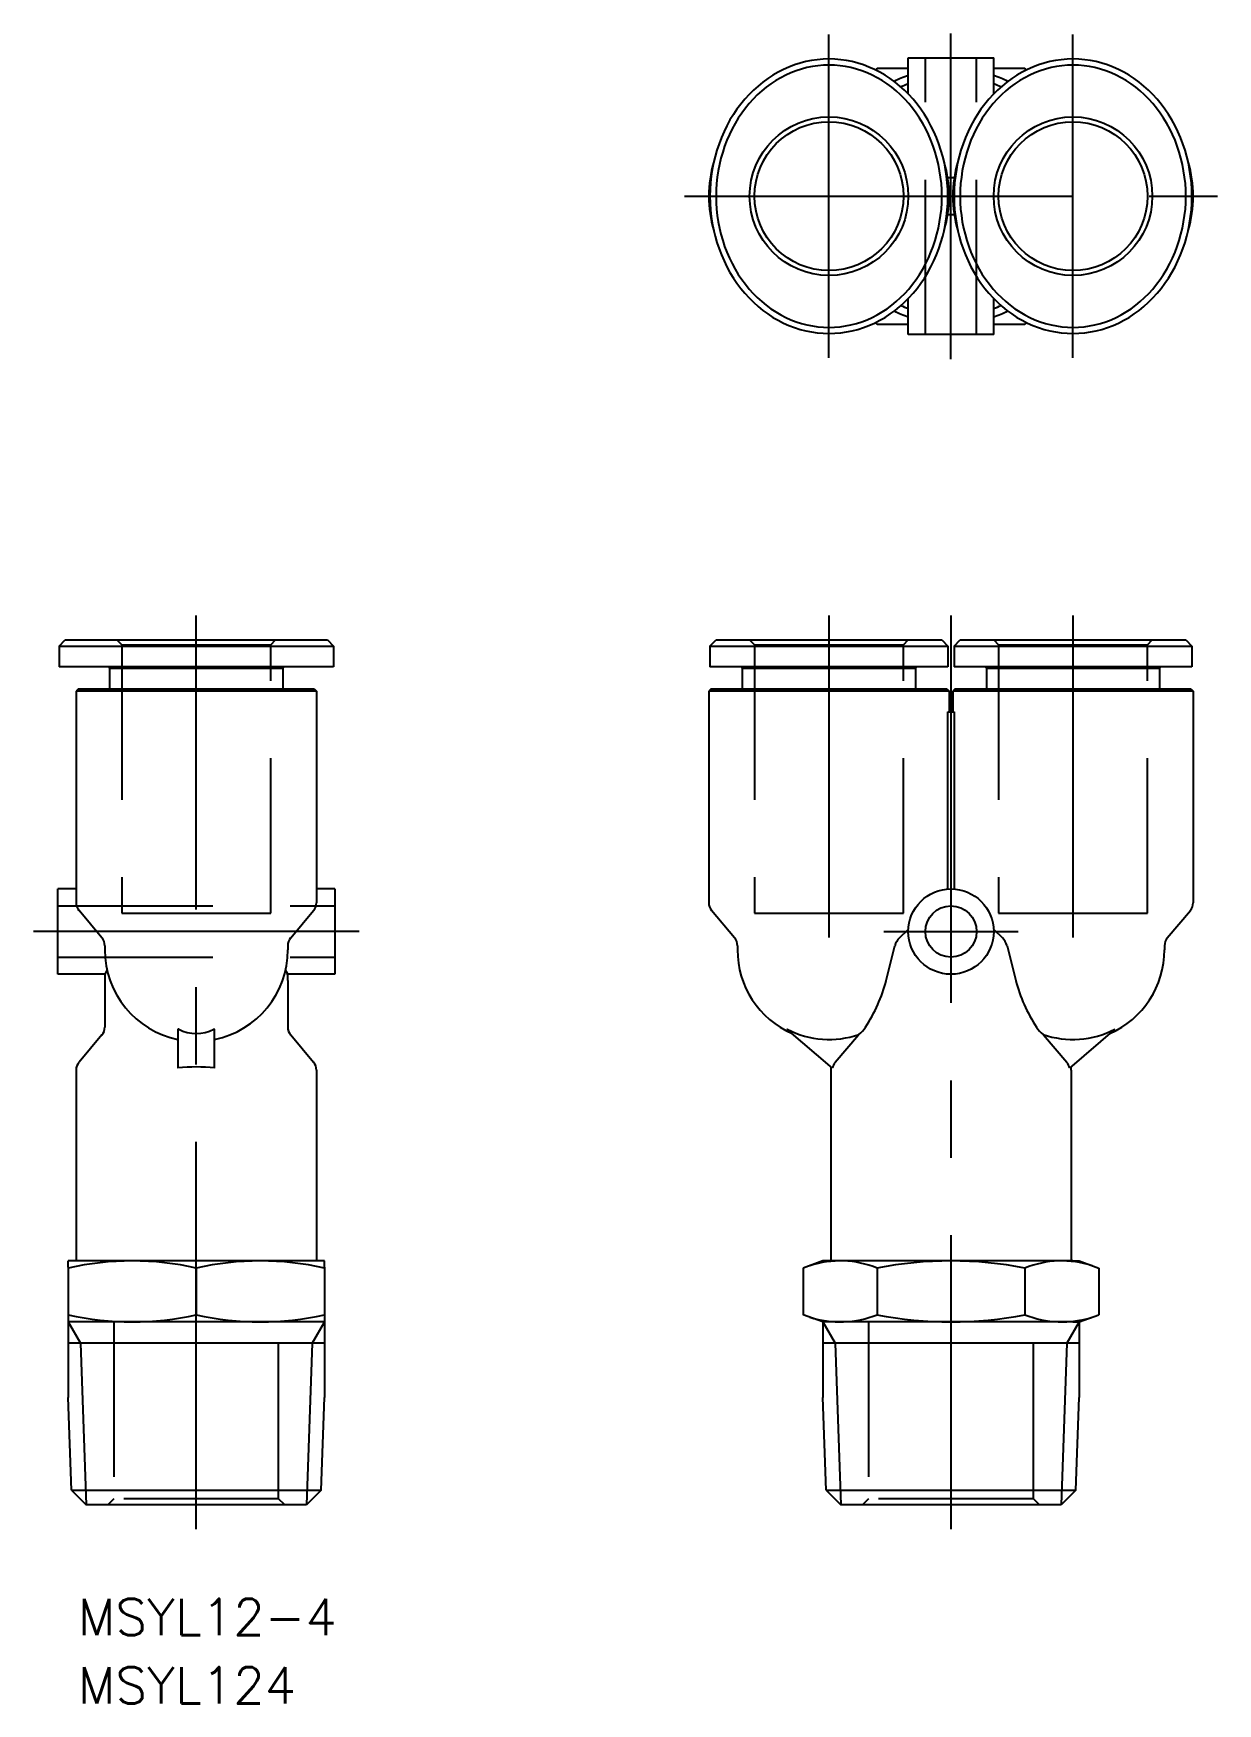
# Model space of a CAD drawing. Extents: x -75 to 22, y -16 to 121.
import ezdxf

# ---------------------------------------------------------------- set-up
doc = ezdxf.new("R2010")
doc.units = 0
doc.linetypes.add('CENTER', pattern=[50.8, 31.75, -6.35, 6.35, -6.35])
doc.linetypes.add('DASHED', pattern=[19.05, 12.7, -6.35])
doc.layers.get('0').update_dxf_attribs({"linetype": 'CONTINUOUS'})
doc.layers.add('CENTER', color=1, linetype='CENTER')
doc.styles.get("Standard").update_dxf_attribs({"font": 'txt.shx', "height": 3, "bigfont": 'bigfont.shx'})

msp = doc.modelspace()

# ---------------------------------------------------------------- linework, layer by layer
at = {"color": 7, "linetype": 'CONTINUOUS'}
for p, q in [((-6.16, 117.61), (-6.06, 117.78)), ((-6.06, 117.78), (-3.5, 117.78)), ((-3.5, 115.66), (-3.5, 118.63)), ((-3.5, 118.63), (3.5, 118.63)), ((3.5, 115.66), (3.5, 118.63)), ((3.5, 117.78), (6.06, 117.78)), ((6.06, 117.78), (6.16, 117.61)), ((0.26, 108.78), (-0.26, 108.78)), ((-0.26, 105.78), (0.26, 105.78)), ((-3.5, 95.93), (-3.5, 98.89)), ((3.5, 95.93), (3.5, 98.89)), ((-6.16, 96.94), (-6.06, 96.78)), ((-6.06, 96.78), (-3.5, 96.78)), ((3.5, 95.93), (-3.5, 95.93)), ((3.5, 96.78), (6.06, 96.78)), ((6.06, 96.78), (6.16, 96.94)), ((-73.1, 70.4), (-72.6, 70.9)), ((-73.1, 70.4), (-50.6, 70.4)), ((-73.1, 70.4), (-73.1, 68.7)), ((-72.6, 70.9), (-51.1, 70.9)), ((-51.1, 70.9), (-50.6, 70.4)), ((-50.6, 70.4), (-50.6, 68.7)), ((-19.75, 70.4), (-19.25, 70.9)), ((-19.75, 70.4), (-0.25, 70.4)), ((-19.75, 70.4), (-19.75, 68.7)), ((-19.25, 70.9), (-0.75, 70.9)), ((-0.75, 70.9), (-0.25, 70.4)), ((-0.25, 70.4), (-0.25, 68.7)), ((0.25, 70.4), (0.75, 70.9)), ((0.25, 70.4), (19.75, 70.4)), ((0.25, 70.4), (0.25, 68.7)), ((0.75, 70.9), (19.25, 70.9)), ((19.25, 70.9), (19.75, 70.4)), ((19.75, 70.4), (19.75, 68.7)), ((-50.6, 68.7), (-73.1, 68.7)), ((-68.95, 68.6), (-69.05, 68.7)), ((-68.95, 68.6), (-54.75, 68.6)), ((-68.95, 68.6), (-68.95, 66.9)), ((-54.75, 68.6), (-54.65, 68.7)), ((-54.75, 68.6), (-54.75, 66.9)), ((-0.25, 68.7), (-19.75, 68.7)), ((-17.1, 68.6), (-17.2, 68.7)), ((-17.1, 68.6), (-2.9, 68.6)), ((-17.1, 68.6), (-17.1, 66.9)), ((-2.9, 68.6), (-2.8, 68.7)), ((-2.9, 68.6), (-2.9, 66.9)), ((19.75, 68.7), (0.25, 68.7)), ((2.9, 68.6), (2.8, 68.7)), ((2.9, 68.6), (17.1, 68.6)), ((2.9, 68.6), (2.9, 66.9)), ((17.1, 68.6), (17.2, 68.7)), ((17.1, 68.6), (17.1, 66.9)), ((-71.5, 66.9), (-71.7, 66.7)), ((-52, 66.7), (-71.7, 66.7)), ((-71.7, 66.7), (-71.7, 49.36)), ((-71.5, 66.9), (-52.2, 66.9)), ((-52.2, 66.9), (-52, 66.7)), ((-52, 66.7), (-52, 49.36)), ((-19.65, 66.9), (-19.85, 66.7)), ((-0.15, 66.7), (-19.85, 66.7)), ((-19.85, 66.7), (-19.85, 49.36)), ((-19.65, 66.9), (-0.35, 66.9)), ((-0.35, 66.9), (-0.15, 66.7)), ((-0.15, 66.7), (-0.15, 65)), ((0.35, 66.9), (0.15, 66.7)), ((19.85, 66.7), (0.15, 66.7)), ((0.15, 66.7), (0.15, 65)), ((0.35, 66.9), (19.65, 66.9)), ((19.65, 66.9), (19.85, 66.7)), ((19.85, 66.7), (19.85, 49.36)), ((-0.26, 50.49), (-0.26, 65)), ((-0.26, 65), (0.26, 65)), ((0.26, 65), (0.26, 50.49)), ((-73.2, 43.5), (-73.2, 50.5)), ((-71.7, 50.5), (-73.2, 50.5)), ((-50.5, 50.5), (-52, 50.5)), ((-50.5, 50.5), (-50.5, 43.5)), ((-69.58, 46.48), (-71.46, 48.72)), ((-54.11, 46.48), (-52.23, 48.72)), ((-17.73, 46.48), (-19.62, 48.72)), ((17.73, 46.48), (19.62, 48.72)), ((-4.22, 46.48), (-3.5, 47.16)), ((3.5, 47.16), (4.22, 46.48)), ((-69.35, 45.84), (-69.35, 45.5)), ((-54.35, 45.84), (-54.35, 45.5)), ((-17.5, 45.84), (-17.5, 45.5)), ((-5.31, 43), (-4.69, 45.5)), ((-4.69, 45.5), (-4.6, 45.84)), ((4.6, 45.84), (4.69, 45.5)), ((4.69, 45.5), (5.31, 43)), ((17.5, 45.84), (17.5, 45.5)), ((-69.33, 43.5), (-69.16, 43.82)), ((-54.54, 43.82), (-54.36, 43.5)), ((-69.33, 43.5), (-73.2, 43.5)), ((-69.35, 43), (-69.35, 39.16)), ((-50.5, 43.5), (-54.36, 43.5)), ((-54.35, 43), (-54.35, 39.16)), ((-69.58, 38.52), (-71.46, 36.28)), ((-63.35, 39), (-63.35, 38.99)), ((-63.35, 38.99), (-63.35, 35.81)), ((-63.28, 38.99), (-63.35, 38.99)), ((-60.35, 38.99), (-60.41, 38.99)), ((-60.35, 38.99), (-60.35, 39)), ((-60.35, 35.81), (-60.35, 38.99)), ((-54.11, 38.52), (-52.23, 36.28)), ((-13.44, 38.99), (-13.42, 39)), ((-9.72, 35.81), (-13.44, 38.99)), ((-9.5, 36.28), (-7.59, 38.52)), ((-7.59, 38.52), (-7.55, 38.57)), ((7.55, 38.57), (7.59, 38.52)), ((7.59, 38.52), (9.5, 36.28)), ((13.44, 38.99), (9.72, 35.81)), ((13.42, 39), (13.44, 38.99)), ((-71.7, 35.64), (-71.7, 20)), ((-52, 35.64), (-52, 20)), ((-9.85, 35.64), (-9.85, 20)), ((9.85, 35.64), (9.85, 20)), ((-51.35, 20), (-72.35, 20)), ((-72.35, 19.5), (-72.35, 20)), ((-72.35, 19.5), (-72.35, 8.8)), ((-61.85, 19.41), (-61.85, 15.59)), ((-51.35, 19.5), (-51.35, 20)), ((-51.35, 19.5), (-51.35, 8.8)), ((-10.5, 20), (-12.12, 19.41)), ((-12.12, 19.41), (-12.12, 15.59)), ((10, 20), (-10.5, 20)), ((-6.06, 19.41), (-6.06, 15.59)), ((6.06, 19.41), (6.06, 15.59)), ((10, 20), (10.5, 20)), ((10.5, 20), (12.12, 19.41)), ((12.12, 19.41), (12.12, 15.59)), ((-10.5, 15), (-12.12, 15.59)), ((10.5, 15), (12.12, 15.59)), ((-51.35, 15), (-72.35, 15)), ((-10.5, 15), (-10.5, 8.8)), ((10, 15), (-10.5, 15)), ((10, 15), (10.5, 15)), ((10.5, 15), (10.5, 8.8)), ((-51.35, 13.26), (-72.35, 13.26)), ((10.5, 13.26), (-10.5, 13.26)), ((-72.08, 1.2), (-72.35, 8.8)), ((-51.61, 1.2), (-51.35, 8.8)), ((-10.23, 1.2), (-10.5, 8.8)), ((10.23, 1.2), (10.5, 8.8)), ((-72.08, 1.2), (-51.61, 1.2)), ((-72.08, 1.2), (-70.88, 0)), ((-52.82, 0), (-70.88, 0)), ((-51.61, 1.2), (-52.82, 0)), ((-10.23, 1.2), (10.23, 1.2)), ((-10.23, 1.2), (-9.03, 0)), ((9.03, 0), (-9.03, 0)), ((10.23, 1.2), (9.03, 0))]:
    msp.add_line(p, q, dxfattribs=at)
at = {"color": 3, "linetype": 'DASHED'}
for p, q in [((-2.1, 95.93), (-2.1, 118.63)), ((2.1, 95.93), (2.1, 118.63)), ((-68.35, 70.9), (-67.95, 70.5)), ((-67.95, 70.5), (-67.95, 48.5)), ((-67.95, 70.5), (-55.75, 70.5)), ((-55.75, 70.5), (-55.35, 70.9)), ((-55.75, 48.5), (-55.75, 70.5)), ((-16.5, 70.9), (-16.1, 70.5)), ((-16.1, 70.5), (-3.9, 70.5)), ((-16.1, 70.5), (-16.1, 48.5)), ((-3.9, 70.5), (-3.5, 70.9)), ((-3.9, 48.5), (-3.9, 70.5)), ((3.5, 70.9), (3.9, 70.5)), ((3.9, 70.5), (3.9, 48.5)), ((3.9, 70.5), (16.1, 70.5)), ((16.1, 70.5), (16.5, 70.9)), ((16.1, 48.5), (16.1, 70.5)), ((-73.2, 49.1), (-50.5, 49.1)), ((-67.95, 48.5), (-55.75, 48.5)), ((-16.1, 48.5), (-3.9, 48.5)), ((3.9, 48.5), (16.1, 48.5)), ((-73.2, 44.9), (-50.5, 44.9)), ((-68.6, 15), (-68.6, 0.5)), ((-55.1, 0.5), (-55.1, 15)), ((-6.75, 15), (-6.75, 0.5)), ((6.75, 0.5), (6.75, 15)), ((-68.6, 0.5), (-69.1, 0)), ((-55.1, 0.5), (-68.6, 0.5)), ((-54.6, 0), (-55.1, 0.5)), ((-6.75, 0.5), (-7.25, 0)), ((6.75, 0.5), (-6.75, 0.5)), ((7.25, 0), (6.75, 0.5))]:
    msp.add_line(p, q, dxfattribs=at)
at = {"color": 3, "linetype": 'CONTINUOUS'}
for p, q in [((-72.35, 15), (-71.34, 13.26)), ((-51.35, 15), (-52.35, 13.26)), ((-10.5, 15), (-9.49, 13.26)), ((10.5, 15), (9.49, 13.26)), ((-71.34, 13.26), (-70.88, 0)), ((-52.35, 13.26), (-52.82, 0)), ((-9.49, 13.26), (-9.03, 0)), ((9.49, 13.26), (9.03, 0))]:
    msp.add_line(p, q, dxfattribs=at)
at = {"color": 7, "linetype": 'CONTINUOUS'}
for points in [[(-10, 96.03, 0), (-9.52, 96.04, 0), (-9.04, 96.08, 0), (-8.57, 96.15, 0), (-8.1, 96.24, 0), (-7.63, 96.36, 0), (-7.17, 96.51, 0), (-6.72, 96.68, 0), (-6.27, 96.88, 0), (-5.83, 97.11, 0), (-5.4, 97.35, 0), (-4.99, 97.63, 0), (-4.58, 97.92, 0), (-4.19, 98.24, 0), (-3.81, 98.58, 0), (-3.45, 98.94, 0), (-3.11, 99.32, 0), (-2.78, 99.72, 0), (-2.46, 100.14, 0), (-2.17, 100.57, 0), (-1.89, 101.03, 0), (-1.64, 101.49, 0), (-1.4, 101.97, 0), (-1.19, 102.47, 0), (-0.99, 102.97, 0), (-0.82, 103.48, 0), (-0.67, 104.01, 0), (-0.54, 104.54, 0), (-0.44, 105.08, 0), (-0.36, 105.62, 0), (-0.3, 106.17, 0), (-0.26, 106.72, 0), (-0.25, 107.28, 0), (-0.26, 107.83, 0), (-0.3, 108.38, 0), (-0.36, 108.93, 0), (-0.44, 109.47, 0), (-0.54, 110.01, 0), (-0.67, 110.54, 0), (-0.82, 111.06, 0), (-0.99, 111.58, 0), (-1.19, 112.08, 0), (-1.4, 112.58, 0), (-1.64, 113.06, 0), (-1.89, 113.53, 0), (-2.17, 113.98, 0), (-2.46, 114.41, 0), (-2.78, 114.83, 0), (-3.11, 115.23, 0), (-3.45, 115.61, 0), (-3.81, 115.97, 0), (-4.19, 116.31, 0), (-4.58, 116.63, 0), (-4.99, 116.92, 0), (-5.4, 117.2, 0), (-5.83, 117.44, 0), (-6.27, 117.67, 0), (-6.72, 117.87, 0), (-7.17, 118.04, 0), (-7.63, 118.19, 0), (-8.1, 118.31, 0), (-8.57, 118.4, 0), (-9.04, 118.47, 0), (-9.52, 118.51, 0), (-10, 118.53, 0), (-10.48, 118.51, 0), (-10.96, 118.47, 0), (-11.43, 118.4, 0), (-11.9, 118.31, 0), (-12.37, 118.19, 0), (-12.83, 118.04, 0), (-13.28, 117.87, 0), (-13.73, 117.67, 0), (-14.17, 117.44, 0), (-14.6, 117.2, 0), (-15.01, 116.92, 0), (-15.42, 116.63, 0), (-15.81, 116.31, 0), (-16.19, 115.97, 0), (-16.55, 115.61, 0), (-16.89, 115.23, 0), (-17.22, 114.83, 0), (-17.54, 114.41, 0), (-17.83, 113.98, 0), (-18.11, 113.53, 0), (-18.36, 113.06, 0), (-18.6, 112.58, 0), (-18.81, 112.08, 0), (-19.01, 111.58, 0), (-19.18, 111.06, 0), (-19.33, 110.54, 0), (-19.46, 110.01, 0), (-19.56, 109.47, 0), (-19.64, 108.93, 0), (-19.7, 108.38, 0), (-19.74, 107.83, 0), (-19.75, 107.28, 0), (-19.74, 106.72, 0), (-19.7, 106.17, 0), (-19.64, 105.62, 0), (-19.56, 105.08, 0), (-19.46, 104.54, 0), (-19.33, 104.01, 0), (-19.18, 103.48, 0), (-19.01, 102.97, 0), (-18.81, 102.47, 0), (-18.6, 101.97, 0), (-18.36, 101.49, 0), (-18.11, 101.03, 0), (-17.83, 100.57, 0), (-17.54, 100.14, 0), (-17.22, 99.72, 0), (-16.89, 99.32, 0), (-16.55, 98.94, 0), (-16.19, 98.58, 0), (-15.81, 98.24, 0), (-15.42, 97.92, 0), (-15.01, 97.63, 0), (-14.6, 97.35, 0), (-14.17, 97.11, 0), (-13.73, 96.88, 0), (-13.28, 96.68, 0), (-12.83, 96.51, 0), (-12.37, 96.36, 0), (-11.9, 96.24, 0), (-11.43, 96.15, 0), (-10.96, 96.08, 0), (-10.48, 96.04, 0), (-10, 96.03, 0)], [(-10, 96.53, 0), (-9.55, 96.54, 0), (-9.09, 96.58, 0), (-8.64, 96.64, 0), (-8.2, 96.73, 0), (-7.75, 96.85, 0), (-7.31, 96.99, 0), (-6.88, 97.15, 0), (-6.46, 97.34, 0), (-6.05, 97.56, 0), (-5.64, 97.79, 0), (-5.24, 98.05, 0), (-4.86, 98.34, 0), (-4.49, 98.64, 0), (-4.13, 98.97, 0), (-3.79, 99.31, 0), (-3.46, 99.67, 0), (-3.15, 100.06, 0), (-2.85, 100.46, 0), (-2.57, 100.87, 0), (-2.31, 101.3, 0), (-2.07, 101.75, 0), (-1.84, 102.21, 0), (-1.64, 102.68, 0), (-1.45, 103.16, 0), (-1.29, 103.65, 0), (-1.15, 104.16, 0), (-1.03, 104.66, 0), (-0.93, 105.18, 0), (-0.85, 105.7, 0), (-0.79, 106.22, 0), (-0.76, 106.75, 0), (-0.75, 107.28, 0), (-0.76, 107.8, 0), (-0.79, 108.33, 0), (-0.85, 108.85, 0), (-0.93, 109.37, 0), (-1.03, 109.89, 0), (-1.15, 110.4, 0), (-1.29, 110.9, 0), (-1.45, 111.39, 0), (-1.64, 111.87, 0), (-1.84, 112.34, 0), (-2.07, 112.8, 0), (-2.31, 113.25, 0), (-2.57, 113.68, 0), (-2.85, 114.09, 0), (-3.15, 114.5, 0), (-3.46, 114.88, 0), (-3.79, 115.24, 0), (-4.13, 115.58, 0), (-4.49, 115.91, 0), (-4.86, 116.21, 0), (-5.24, 116.5, 0), (-5.64, 116.76, 0), (-6.05, 116.99, 0), (-6.46, 117.21, 0), (-6.88, 117.4, 0), (-7.31, 117.56, 0), (-7.75, 117.7, 0), (-8.2, 117.82, 0), (-8.64, 117.91, 0), (-9.09, 117.97, 0), (-9.55, 118.01, 0), (-10, 118.03, 0), (-10.45, 118.01, 0), (-10.91, 117.97, 0), (-11.36, 117.91, 0), (-11.8, 117.82, 0), (-12.25, 117.7, 0), (-12.69, 117.56, 0), (-13.12, 117.4, 0), (-13.54, 117.21, 0), (-13.95, 116.99, 0), (-14.36, 116.76, 0), (-14.76, 116.5, 0), (-15.14, 116.21, 0), (-15.51, 115.91, 0), (-15.87, 115.58, 0), (-16.21, 115.24, 0), (-16.54, 114.88, 0), (-16.85, 114.5, 0), (-17.15, 114.09, 0), (-17.43, 113.68, 0), (-17.69, 113.25, 0), (-17.93, 112.8, 0), (-18.16, 112.34, 0), (-18.36, 111.87, 0), (-18.55, 111.39, 0), (-18.71, 110.9, 0), (-18.85, 110.4, 0), (-18.97, 109.89, 0), (-19.07, 109.37, 0), (-19.15, 108.85, 0), (-19.21, 108.33, 0), (-19.24, 107.8, 0), (-19.25, 107.28, 0), (-19.24, 106.75, 0), (-19.21, 106.22, 0), (-19.15, 105.7, 0), (-19.07, 105.18, 0), (-18.97, 104.66, 0), (-18.85, 104.16, 0), (-18.71, 103.65, 0), (-18.55, 103.16, 0), (-18.36, 102.68, 0), (-18.16, 102.21, 0), (-17.93, 101.75, 0), (-17.69, 101.3, 0), (-17.43, 100.87, 0), (-17.15, 100.46, 0), (-16.85, 100.06, 0), (-16.54, 99.67, 0), (-16.21, 99.31, 0), (-15.87, 98.97, 0), (-15.51, 98.64, 0), (-15.14, 98.34, 0), (-14.76, 98.05, 0), (-14.36, 97.79, 0), (-13.95, 97.56, 0), (-13.54, 97.34, 0), (-13.12, 97.15, 0), (-12.69, 96.99, 0), (-12.25, 96.85, 0), (-11.8, 96.73, 0), (-11.36, 96.64, 0), (-10.91, 96.58, 0), (-10.45, 96.54, 0), (-10, 96.53, 0)], [(10, 96.03, 0), (10.48, 96.04, 0), (10.96, 96.08, 0), (11.43, 96.15, 0), (11.9, 96.24, 0), (12.37, 96.36, 0), (12.83, 96.51, 0), (13.28, 96.68, 0), (13.73, 96.88, 0), (14.17, 97.11, 0), (14.6, 97.35, 0), (15.01, 97.63, 0), (15.42, 97.92, 0), (15.81, 98.24, 0), (16.19, 98.58, 0), (16.55, 98.94, 0), (16.89, 99.32, 0), (17.22, 99.72, 0), (17.54, 100.14, 0), (17.83, 100.57, 0), (18.11, 101.03, 0), (18.36, 101.49, 0), (18.6, 101.97, 0), (18.81, 102.47, 0), (19.01, 102.97, 0), (19.18, 103.48, 0), (19.33, 104.01, 0), (19.46, 104.54, 0), (19.56, 105.08, 0), (19.64, 105.62, 0), (19.7, 106.17, 0), (19.74, 106.72, 0), (19.75, 107.28, 0), (19.74, 107.83, 0), (19.7, 108.38, 0), (19.64, 108.93, 0), (19.56, 109.47, 0), (19.46, 110.01, 0), (19.33, 110.54, 0), (19.18, 111.06, 0), (19.01, 111.58, 0), (18.81, 112.08, 0), (18.6, 112.58, 0), (18.36, 113.06, 0), (18.11, 113.53, 0), (17.83, 113.98, 0), (17.54, 114.41, 0), (17.22, 114.83, 0), (16.89, 115.23, 0), (16.55, 115.61, 0), (16.19, 115.97, 0), (15.81, 116.31, 0), (15.42, 116.63, 0), (15.01, 116.92, 0), (14.6, 117.2, 0), (14.17, 117.44, 0), (13.73, 117.67, 0), (13.28, 117.87, 0), (12.83, 118.04, 0), (12.37, 118.19, 0), (11.9, 118.31, 0), (11.43, 118.4, 0), (10.96, 118.47, 0), (10.48, 118.51, 0), (10, 118.53, 0), (9.52, 118.51, 0), (9.04, 118.47, 0), (8.57, 118.4, 0), (8.1, 118.31, 0), (7.63, 118.19, 0), (7.17, 118.04, 0), (6.72, 117.87, 0), (6.27, 117.67, 0), (5.83, 117.44, 0), (5.4, 117.2, 0), (4.99, 116.92, 0), (4.58, 116.63, 0), (4.19, 116.31, 0), (3.81, 115.97, 0), (3.45, 115.61, 0), (3.11, 115.23, 0), (2.78, 114.83, 0), (2.46, 114.41, 0), (2.17, 113.98, 0), (1.89, 113.53, 0), (1.64, 113.06, 0), (1.4, 112.58, 0), (1.19, 112.08, 0), (0.99, 111.58, 0), (0.82, 111.06, 0), (0.67, 110.54, 0), (0.54, 110.01, 0), (0.44, 109.47, 0), (0.36, 108.93, 0), (0.3, 108.38, 0), (0.26, 107.83, 0), (0.25, 107.28, 0), (0.26, 106.72, 0), (0.3, 106.17, 0), (0.36, 105.62, 0), (0.44, 105.08, 0), (0.54, 104.54, 0), (0.67, 104.01, 0), (0.82, 103.48, 0), (0.99, 102.97, 0), (1.19, 102.47, 0), (1.4, 101.97, 0), (1.64, 101.49, 0), (1.89, 101.03, 0), (2.17, 100.57, 0), (2.46, 100.14, 0), (2.78, 99.72, 0), (3.11, 99.32, 0), (3.45, 98.94, 0), (3.81, 98.58, 0), (4.19, 98.24, 0), (4.58, 97.92, 0), (4.99, 97.63, 0), (5.4, 97.35, 0), (5.83, 97.11, 0), (6.27, 96.88, 0), (6.72, 96.68, 0), (7.17, 96.51, 0), (7.63, 96.36, 0), (8.1, 96.24, 0), (8.57, 96.15, 0), (9.04, 96.08, 0), (9.52, 96.04, 0), (10, 96.03, 0)], [(10, 96.53, 0), (10.45, 96.54, 0), (10.91, 96.58, 0), (11.36, 96.64, 0), (11.8, 96.73, 0), (12.25, 96.85, 0), (12.69, 96.99, 0), (13.12, 97.15, 0), (13.54, 97.34, 0), (13.95, 97.56, 0), (14.36, 97.79, 0), (14.76, 98.05, 0), (15.14, 98.34, 0), (15.51, 98.64, 0), (15.87, 98.97, 0), (16.21, 99.31, 0), (16.54, 99.67, 0), (16.85, 100.06, 0), (17.15, 100.46, 0), (17.43, 100.87, 0), (17.69, 101.3, 0), (17.93, 101.75, 0), (18.16, 102.21, 0), (18.36, 102.68, 0), (18.55, 103.16, 0), (18.71, 103.65, 0), (18.85, 104.16, 0), (18.97, 104.66, 0), (19.07, 105.18, 0), (19.15, 105.7, 0), (19.21, 106.22, 0), (19.24, 106.75, 0), (19.25, 107.28, 0), (19.24, 107.8, 0), (19.21, 108.33, 0), (19.15, 108.85, 0), (19.07, 109.37, 0), (18.97, 109.89, 0), (18.85, 110.4, 0), (18.71, 110.9, 0), (18.55, 111.39, 0), (18.36, 111.87, 0), (18.16, 112.34, 0), (17.93, 112.8, 0), (17.69, 113.25, 0), (17.43, 113.68, 0), (17.15, 114.09, 0), (16.85, 114.5, 0), (16.54, 114.88, 0), (16.21, 115.24, 0), (15.87, 115.58, 0), (15.51, 115.91, 0), (15.14, 116.21, 0), (14.76, 116.5, 0), (14.36, 116.76, 0), (13.95, 116.99, 0), (13.54, 117.21, 0), (13.12, 117.4, 0), (12.69, 117.56, 0), (12.25, 117.7, 0), (11.8, 117.82, 0), (11.36, 117.91, 0), (10.91, 117.97, 0), (10.45, 118.01, 0), (10, 118.03, 0), (9.55, 118.01, 0), (9.09, 117.97, 0), (8.64, 117.91, 0), (8.2, 117.82, 0), (7.75, 117.7, 0), (7.31, 117.56, 0), (6.88, 117.4, 0), (6.46, 117.21, 0), (6.05, 116.99, 0), (5.64, 116.76, 0), (5.24, 116.5, 0), (4.86, 116.21, 0), (4.49, 115.91, 0), (4.13, 115.58, 0), (3.79, 115.24, 0), (3.46, 114.88, 0), (3.15, 114.5, 0), (2.85, 114.09, 0), (2.57, 113.68, 0), (2.31, 113.25, 0), (2.07, 112.8, 0), (1.84, 112.34, 0), (1.64, 111.87, 0), (1.45, 111.39, 0), (1.29, 110.9, 0), (1.15, 110.4, 0), (1.03, 109.89, 0), (0.93, 109.37, 0), (0.85, 108.85, 0), (0.79, 108.33, 0), (0.76, 107.8, 0), (0.75, 107.28, 0), (0.76, 106.75, 0), (0.79, 106.22, 0), (0.85, 105.7, 0), (0.93, 105.18, 0), (1.03, 104.66, 0), (1.15, 104.16, 0), (1.29, 103.65, 0), (1.45, 103.16, 0), (1.64, 102.68, 0), (1.84, 102.21, 0), (2.07, 101.75, 0), (2.31, 101.3, 0), (2.57, 100.87, 0), (2.85, 100.46, 0), (3.15, 100.06, 0), (3.46, 99.67, 0), (3.79, 99.31, 0), (4.13, 98.97, 0), (4.49, 98.64, 0), (4.86, 98.34, 0), (5.24, 98.05, 0), (5.64, 97.79, 0), (6.05, 97.56, 0), (6.46, 97.34, 0), (6.88, 97.15, 0), (7.31, 96.99, 0), (7.75, 96.85, 0), (8.2, 96.73, 0), (8.64, 96.64, 0), (9.09, 96.58, 0), (9.55, 96.54, 0), (10, 96.53, 0)]]:
    msp.add_polyline3d(points, dxfattribs=at)
for centre, radius in [((-10, 107.28), 6.5), ((10, 107.28), 6.5), ((-10, 107.28), 6.1), ((10, 107.28), 6.1), ((0, 47), 3.5), ((0, 47), 2.1)]:
    msp.add_circle(centre, radius, dxfattribs=at)
for centre, radius, start, end in [((0, 107.28), 10.5, 109.4712, 116.3308), ((0, 107.28), 9.85, 110.8137, 114.5963), ((0, 107.28), 10.5, 63.6693, 70.5288), ((0, 107.28), 9.85, 65.4038, 69.1863), ((-10, 107.28), 9.85, 163.4471, 196.5525), ((-10, 107.28), 9.85, 343.4473, 16.5527), ((10, 107.28), 9.85, 163.4476, 196.5533), ((10, 107.28), 9.85, 343.4469, 16.5526), ((0, 107.28), 10.5, 243.6694, 250.5288), ((0, 107.28), 9.85, 245.4039, 249.1863), ((0, 107.28), 9.85, 290.8137, 294.5962), ((0, 107.28), 10.5, 289.4712, 296.3308), ((-70.7, 49.36), 1, 180, 220.0063), ((-53, 49.36), 1, 319.9937, 0), ((-18.85, 49.36), 1, 180, 220.0063), ((18.85, 49.36), 1, 319.9937, 0), ((-70.35, 45.84), 1, 0, 40.0063), ((-61.85, 45.5), 7.5, 180, 258.463), ((-61.85, 45.5), 7.5, 281.537, 0), ((-53.35, 45.84), 1, 139.9937, 180), ((-18.5, 45.84), 1, 0, 40.0063), ((-10, 45.5), 7.5, 180, 246.2011), ((-3.15, 45.41), 1.51, 135.0234, 163.6387), ((3.15, 45.41), 1.51, 16.3613, 44.9766), ((10, 45.5), 7.5, 293.7989, 0), ((18.5, 45.84), 1, 139.9937, 180), ((-61.85, 43), 7.5, 176.1774, 180), ((-61.85, 43), 7.5, 0, 3.8226), ((-18.16, 46.38), 13.29, 327.084, 345.2445), ((18.16, 46.38), 13.29, 194.7555, 212.916), ((-70.35, 39.16), 1, 319.9937, 0), ((-62.04, 109.8), 70.82, 268.9458, 268.9973), ((-61.85, 41.71), 3.07, 242.1244, 297.8756), ((-61.65, 109.8), 70.82, 271.0027, 271.0542), ((-53.35, 39.16), 1, 180, 220.0063), ((-10, 45.5), 7.35, 242.2727, 289.5151), ((-9.08, 40.51), 2.47, 308.3533, 326.9625), ((9.08, 40.51), 2.47, 213.0375, 231.6467), ((10, 45.5), 7.35, 250.4849, 297.7273), ((-70.7, 35.64), 1, 139.9937, 180), ((-61.85, 22.2), 13.7, 83.7135, 96.2865), ((-53, 35.64), 1, 0, 40.0063), ((-8.85, 35.64), 1, 164.8766, 180), ((-8.74, 35.63), 0.996, 139.6258, 169.5512), ((8.74, 35.63), 0.996, 10.4488, 40.3742), ((8.85, 35.64), 1, 0, 15.1234), ((-67.1, -3.61), 23.61, 77.1497, 102.8503), ((-56.6, -3.61), 23.61, 77.1497, 102.8503), ((-9.09, 11.93), 8.07, 67.9259, 107.9259), ((0, -11.38), 31.38, 78.8596, 101.1404), ((9.09, 11.93), 8.07, 72.0741, 112.0741), ((-67.1, 38.6), 23.6, 257.1489, 282.8511), ((-56.6, 38.61), 23.61, 257.1497, 282.8503), ((-9.09, 23.07), 8.07, 252.0741, 292.0741), ((0, 46.38), 31.38, 258.8596, 281.1404), ((9.09, 23.07), 8.07, 247.9259, 287.9259)]:
    msp.add_arc(centre, radius, start, end, dxfattribs=at)
at = {"layer": 'CENTER', "color": 1, "linetype": 'CENTER'}
for p, q in [((-10, 94.03), (-10, 120.53)), ((0, 93.93), (0, 120.63)), ((10, 94.03), (10, 120.53)), ((-21.85, 107.28), (21.85, 107.28)), ((-61.85, -2), (-61.85, 72.9)), ((-10, 72.9), (-10, 46.5)), ((0, 72.9), (0, -2)), ((10, 72.9), (10, 46.5)), ((-48.5, 47), (-75.2, 47)), ((-5.5, 47), (5.5, 47))]:
    msp.add_line(p, q, dxfattribs=at)

# ---------------------------------------------------------------- texts
at = {"color": 7, "linetype": 'CONTINUOUS'}
for s, p in [('MSYL12-4', (-71.55, -10.69)), ('MSYL124', (-71.55, -16.29))]:
    msp.add_text(s, height=3, dxfattribs=at).set_placement(p)

doc.saveas('drawing.dxf')
